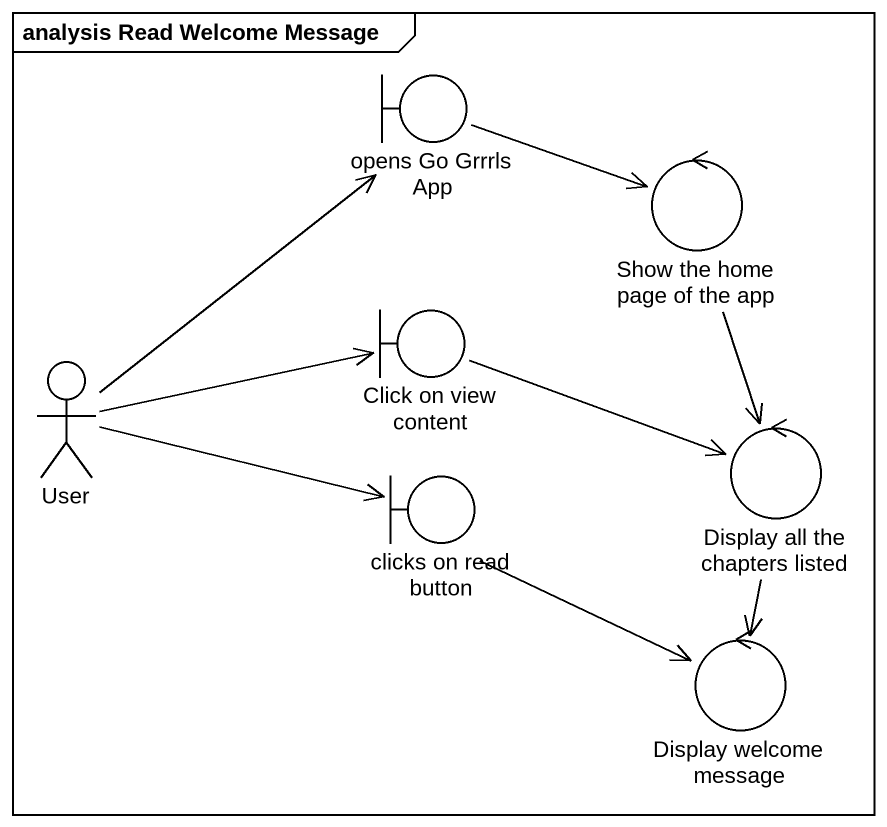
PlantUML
@startuml
mainframe analysis Read Welcome Message
boundary "opens Go Grrrls App" as opens_Go_Grrrls_App
control "Show the home page of the app" as Show_the_home_page_of_the
boundary "Click on view content" as Click_on_view_content
actor User
boundary "clicks on read button" as clicks_on_read_button
control "Display all the chapters listed" as Display_all_the_chapters
control "Display welcome message" as Display_welcome_message
opens_Go_Grrrls_App -right-> Show_the_home_page_of_the
Show_the_home_page_of_the --> Display_all_the_chapters
Click_on_view_content -right-> Display_all_the_chapters
User -up-> opens_Go_Grrrls_App
User -right-> Click_on_view_content
User -right-> clicks_on_read_button
clicks_on_read_button -right-> Display_welcome_message
Display_all_the_chapters --> Display_welcome_message
@enduml
